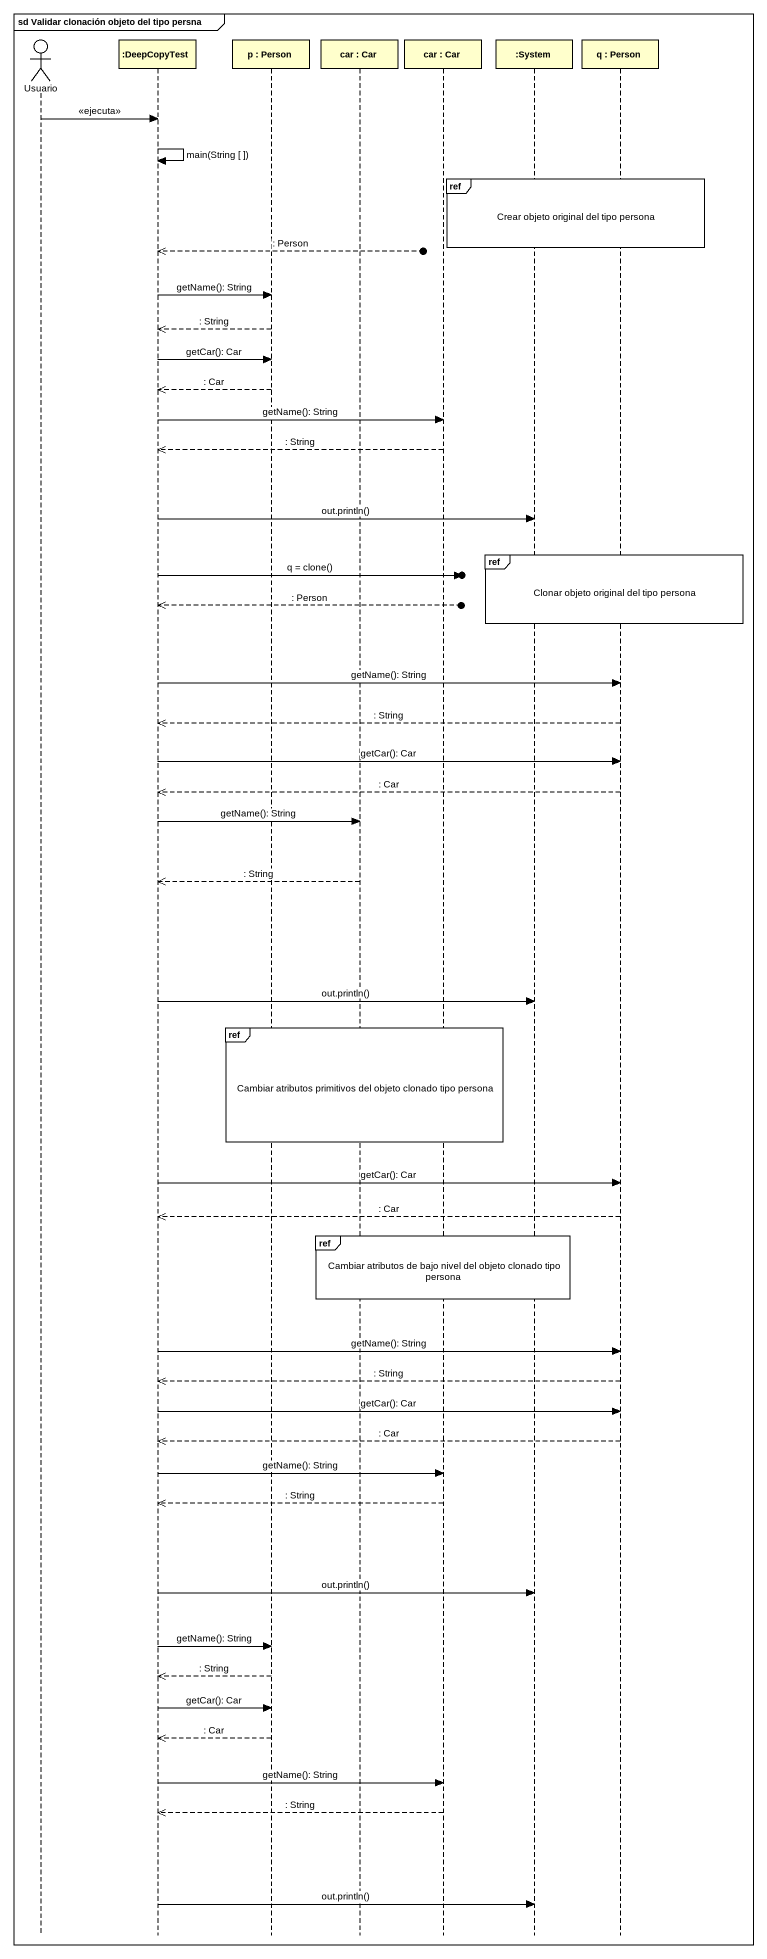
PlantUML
@startuml
mainframe sd Validar clonación objeto del tipo persna
hide footbox
actor Usuario
participant ":DeepCopyTest" as DeepCopyTest
participant "p : Person" as p
participant "car : Car" as car
participant "car : Car" as car_2
participant ":System" as System
participant "q : Person" as q

Usuario -> DeepCopyTest : <<ejecuta>>
DeepCopyTest -> DeepCopyTest : main(String [ ])
ref over System, q : Crear objeto original del tipo persona
DeepCopyTest <<--o] : : Person
DeepCopyTest -> p : getName(): String
p -->> DeepCopyTest : : String
DeepCopyTest -> p : getCar(): Car
p -->> DeepCopyTest : : Car
DeepCopyTest -> car_2 : getName(): String
car_2 -->> DeepCopyTest : : String
DeepCopyTest -> System : out.println()
ref over System, q : Clonar objeto original del tipo persona
DeepCopyTest ->o] : q = clone()
DeepCopyTest <<--o] : : Person
DeepCopyTest -> q : getName(): String
q -->> DeepCopyTest : : String
DeepCopyTest -> q : getCar(): Car
q -->> DeepCopyTest : : Car
DeepCopyTest -> car : getName(): String
car -->> DeepCopyTest : : String
DeepCopyTest -> System : out.println()
ref over p, car, car_2 : Cambiar atributos primitivos del objeto clonado tipo persona
DeepCopyTest -> q : getCar(): Car
q -->> DeepCopyTest : : Car
ref over car, car_2, System : Cambiar atributos de bajo nivel del objeto clonado tipo persona
DeepCopyTest -> q : getName(): String
q -->> DeepCopyTest : : String
DeepCopyTest -> q : getCar(): Car
q -->> DeepCopyTest : : Car
DeepCopyTest -> car_2 : getName(): String
car_2 -->> DeepCopyTest : : String
DeepCopyTest -> System : out.println()
DeepCopyTest -> p : getName(): String
p -->> DeepCopyTest : : String
DeepCopyTest -> p : getCar(): Car
p -->> DeepCopyTest : : Car
DeepCopyTest -> car_2 : getName(): String
car_2 -->> DeepCopyTest : : String
DeepCopyTest -> System : out.println()
@enduml
